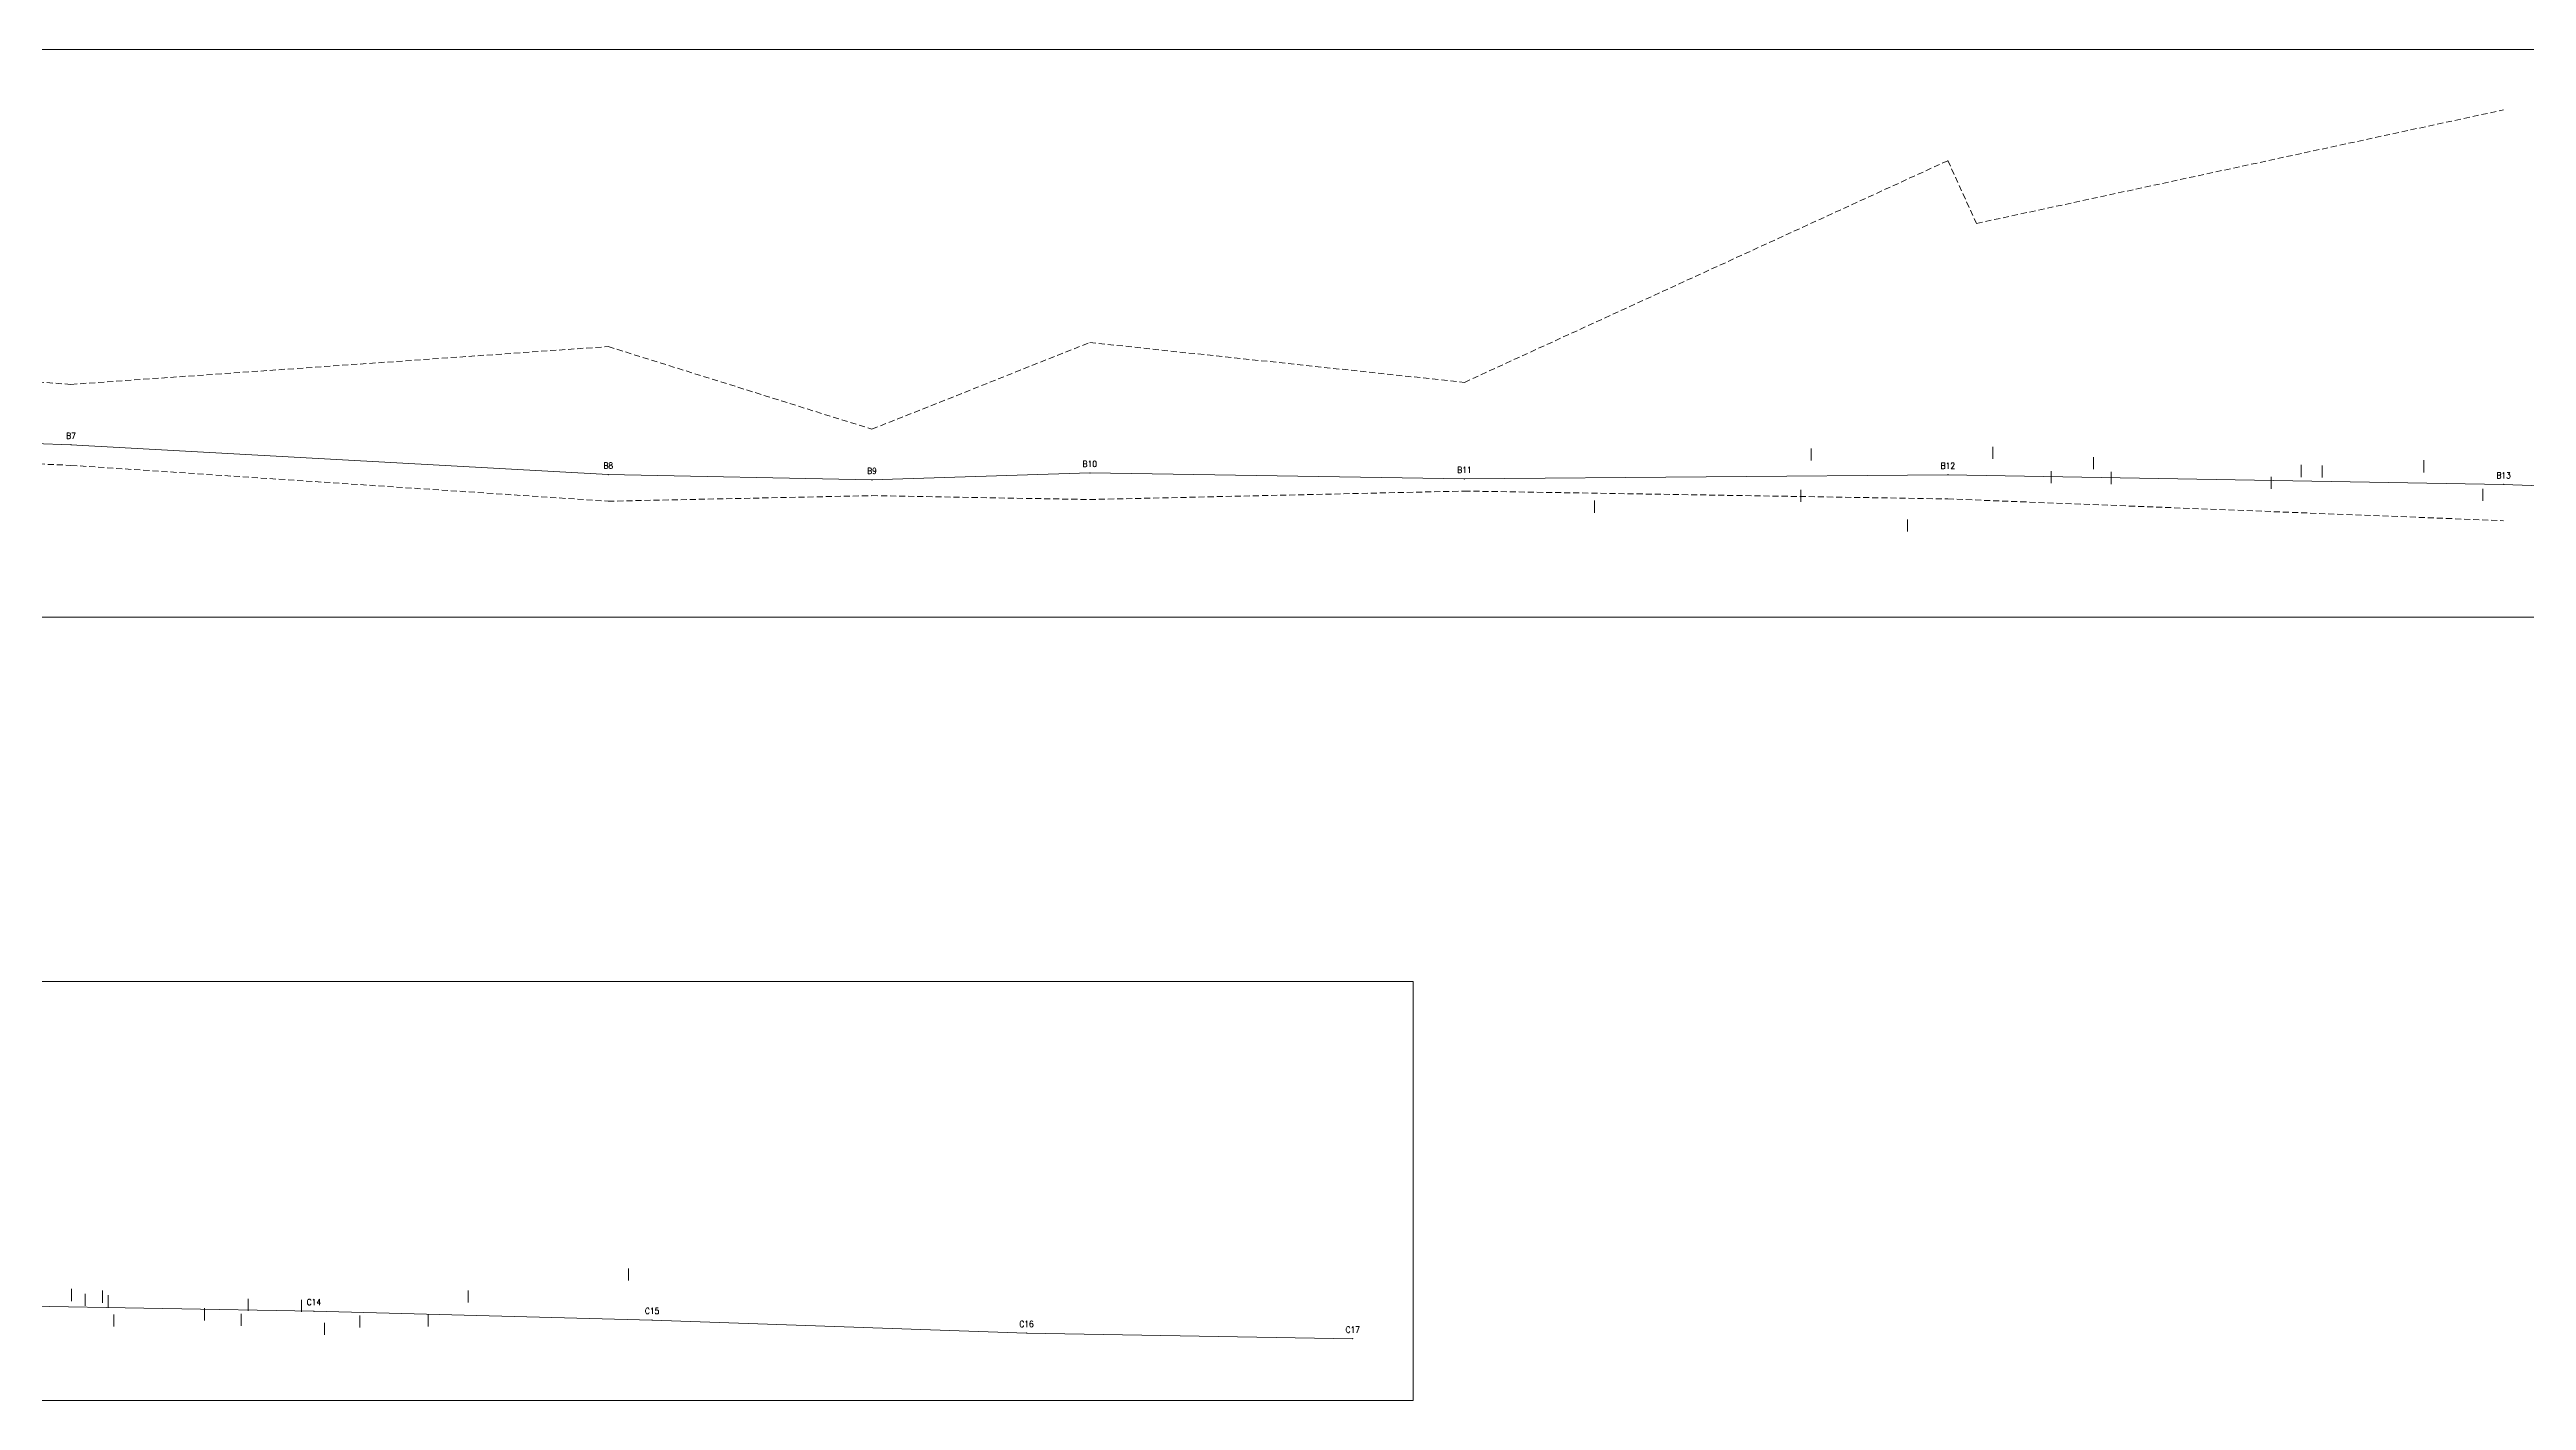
# Model space of a CAD drawing. Header units: feet. Extents: x -352 to 533, y -1323 to 2.
# Drawn here: x -93.2 to 111.8, y -1224.1 to -1112.3 of the extents above; entities that cross this region are included whole.
import ezdxf

# ---------------------------------------------------------------- set-up
doc = ezdxf.new("R2010")
doc.units = ezdxf.units.FT
doc.header["$MEASUREMENT"] = 0
doc.linetypes.add('DASHED', pattern=[0.75, 0.5, -0.25])
for name, color, linetype, lineweight, true_color in [('CTRL-PROFILE-BOX', 8, 'Continuous', 0, 0x808080), ('CTRL-PROFILE-CEILING-B', 8, 'DASHED', 0, 0x808080), ('CTRL-PROFILE-FLOOR-B', 8, 'DASHED', 0, 0x808080), ('CTRL-PROFILE-SHOTS-B', 8, 'Continuous', 9, 0x808080), ('CTRL-PROFILE-SHOTS-C', 8, 'Continuous', 9, 0x808080), ('CTRL-PROFILE-SPLAYS-B', 8, 'Continuous', 0, 0x808080), ('CTRL-PROFILE-SPLAYS-C', 8, 'Continuous', 0, 0x808080), ('CTRL-PROFILE-STATION-LABELS-B', 1, 'Continuous', 0, 0xff0000), ('CTRL-PROFILE-STATION-LABELS-C', 1, 'Continuous', 0, 0xff0000), ('CTRL-PROFILE-STATIONS-B', 1, 'Continuous', 9, 0xff0000), ('CTRL-PROFILE-STATIONS-C', 1, 'Continuous', 9, 0xff0000)]:
    doc.layers.add(name, color=color, linetype=linetype, lineweight=lineweight, true_color=true_color)
doc.styles.add('textstyle108', font='')
doc.styles.add('textstyle160', font='')
doc.styles.add('textstyle175', font='')
doc.styles.add('textstyle181', font='')
doc.styles.add('textstyle228', font='')
doc.styles.add('textstyle252', font='')
doc.styles.add('textstyle26', font='')
doc.styles.add('textstyle276', font='')
doc.styles.add('textstyle283', font='')
doc.styles.add('textstyle82', font='')
doc.styles.add('textstyle87', font='')
doc.styles.get('textstyle108').set_extended_font_data('standard')
doc.styles.get('textstyle160').set_extended_font_data('standard')
doc.styles.get('textstyle175').set_extended_font_data('standard')
doc.styles.get('textstyle181').set_extended_font_data('standard')
doc.styles.get('textstyle228').set_extended_font_data('standard')
doc.styles.get('textstyle252').set_extended_font_data('standard')
doc.styles.get('textstyle26').set_extended_font_data('standard')
doc.styles.get('textstyle276').set_extended_font_data('standard')
doc.styles.get('textstyle283').set_extended_font_data('standard')
doc.styles.get('textstyle82').set_extended_font_data('standard')
doc.styles.get('textstyle87').set_extended_font_data('standard')

msp = doc.modelspace()

# ---------------------------------------------------------------- linework, layer by layer
at = {"layer": 'CTRL-PROFILE-BOX', "flags": 128}
for points in [[(-351.71, -1159.32), (532.74, -1159.32), (532.74, -1112.32), (-351.71, -1112.32)], [(-351.71, -1224.14), (19.66, -1224.14), (19.66, -1189.46), (-351.71, -1189.46)]]:
    msp.add_lwpolyline(points, close=True, dxfattribs=at)
at = {"layer": 'CTRL-PROFILE-CEILING-B'}
msp.add_lwpolyline([(-165.28, -1136.33), (-134.55, -1136.83), (-91.41, -1140.04), (-46.95, -1136.91), (-25.13, -1143.75), (-7.1, -1136.57), (23.9, -1139.87), (63.9, -1121.52), (66.27, -1126.72), (109.89, -1117.32)], dxfattribs=at)
at = {"layer": 'CTRL-PROFILE-FLOOR-B'}
msp.add_lwpolyline([(-165.28, -1143.73), (-134.55, -1144.93), (-91.41, -1146.74), (-46.95, -1149.71), (-25.13, -1149.25), (-7.1, -1149.57), (23.9, -1148.87), (63.9, -1149.52), (109.89, -1151.32)], dxfattribs=at)
at = {"layer": 'CTRL-PROFILE-SHOTS-B'}
for p, q in [((-134.55, -1143.53), (-91.41, -1145.04)), ((-91.41, -1145.04), (-46.95, -1147.51)), ((-46.95, -1147.51), (-25.13, -1147.95)), ((-25.13, -1147.95), (-7.1, -1147.37)), ((-7.1, -1147.37), (23.9, -1147.87)), ((23.9, -1147.87), (63.9, -1147.52)), ((63.9, -1147.52), (109.89, -1148.32)), ((109.89, -1148.32), (147.87, -1149.65))]:
    msp.add_line(p, q, dxfattribs=at)
at = {"layer": 'CTRL-PROFILE-SHOTS-C'}
for p, q in [((-96.3, -1216.31), (-71.31, -1216.75)), ((-71.31, -1216.75), (-43.32, -1217.48)), ((-43.32, -1217.48), (-12.34, -1218.56)), ((-12.34, -1218.56), (14.66, -1219.03))]:
    msp.add_line(p, q, dxfattribs=at)
at = {"layer": 'CTRL-PROFILE-SPLAYS-B'}
for p, q in [((52.59, -1146.35), (52.59, -1145.35)), ((67.62, -1146.2), (67.62, -1145.2)), ((72.44, -1148.22), (72.44, -1147.22)), ((75.96, -1147.06), (75.96, -1146.06)), ((77.4, -1148.29), (77.4, -1147.29)), ((90.65, -1148.69), (90.65, -1147.69)), ((93.14, -1147.71), (93.14, -1146.71)), ((94.87, -1147.74), (94.87, -1146.74)), ((103.28, -1147.32), (103.28, -1146.32)), ((34.66, -1150.66), (34.66, -1149.66)), ((51.72, -1149.76), (51.72, -1148.76)), ((108.17, -1149.68), (108.17, -1148.68)), ((60.56, -1152.21), (60.56, -1151.21))]:
    msp.add_line(p, q, dxfattribs=at)
at = {"layer": 'CTRL-PROFILE-SPLAYS-C'}
for p, q in [((-45.27, -1214.21), (-45.27, -1213.21)), ((-91.37, -1215.91), (-91.37, -1214.91)), ((-90.24, -1216.32), (-90.24, -1215.32)), ((-88.81, -1216.05), (-88.81, -1215.05)), ((-88.34, -1216.43), (-88.34, -1215.43)), ((-58.54, -1216.03), (-58.54, -1215.03)), ((-87.86, -1218.02), (-87.86, -1217.02)), ((-80.36, -1217.51), (-80.36, -1216.51)), ((-77.32, -1217.97), (-77.32, -1216.97)), ((-76.76, -1216.72), (-76.76, -1215.72)), ((-72.34, -1216.81), (-72.34, -1215.81)), ((-67.52, -1218.1), (-67.52, -1217.1)), ((-61.84, -1218.02), (-61.84, -1217.02)), ((-70.43, -1218.72), (-70.43, -1217.72))]:
    msp.add_line(p, q, dxfattribs=at)
at = {"layer": 'CTRL-PROFILE-STATIONS-B'}
for p in [(-91.41, -1145.04), (-46.95, -1147.51), (-7.1, -1147.37), (63.9, -1147.52), (-25.13, -1147.95), (23.9, -1147.87), (109.89, -1148.32)]:
    msp.add_point(p, dxfattribs=at)
at = {"layer": 'CTRL-PROFILE-STATIONS-C'}
for p in [(-71.31, -1216.75), (-43.32, -1217.48), (-12.34, -1218.56), (14.66, -1219.03)]:
    msp.add_point(p, dxfattribs=at)

# ---------------------------------------------------------------- texts
at = {"layer": 'CTRL-PROFILE-STATION-LABELS-B', "char_height": 0.5, "width": 100, "attachment_point": 5}
for s, insert, style in [('B7', (-91.41, -1144.29), 'textstyle26'), ('B8', (-46.95, -1146.76), 'textstyle82'), ('B9', (-25.13, -1147.2), 'textstyle160'), ('B10', (-7.1, -1146.62), 'textstyle181'), ('B11', (23.9, -1147.12), 'textstyle276'), ('B12', (63.9, -1146.77), 'textstyle108'), ('B13', (109.89, -1147.57), 'textstyle175')]:
    msp.add_mtext(s, dxfattribs=dict(at, insert=insert, style=style))
at = {"layer": 'CTRL-PROFILE-STATION-LABELS-C', "char_height": 0.5, "width": 100, "attachment_point": 5}
for s, insert, style in [('C14', (-71.31, -1216), 'textstyle228'), ('C15', (-43.32, -1216.73), 'textstyle87'), ('C16', (-12.34, -1217.81), 'textstyle252'), ('C17', (14.66, -1218.28), 'textstyle283')]:
    msp.add_mtext(s, dxfattribs=dict(at, insert=insert, style=style))

doc.saveas('drawing.dxf')
